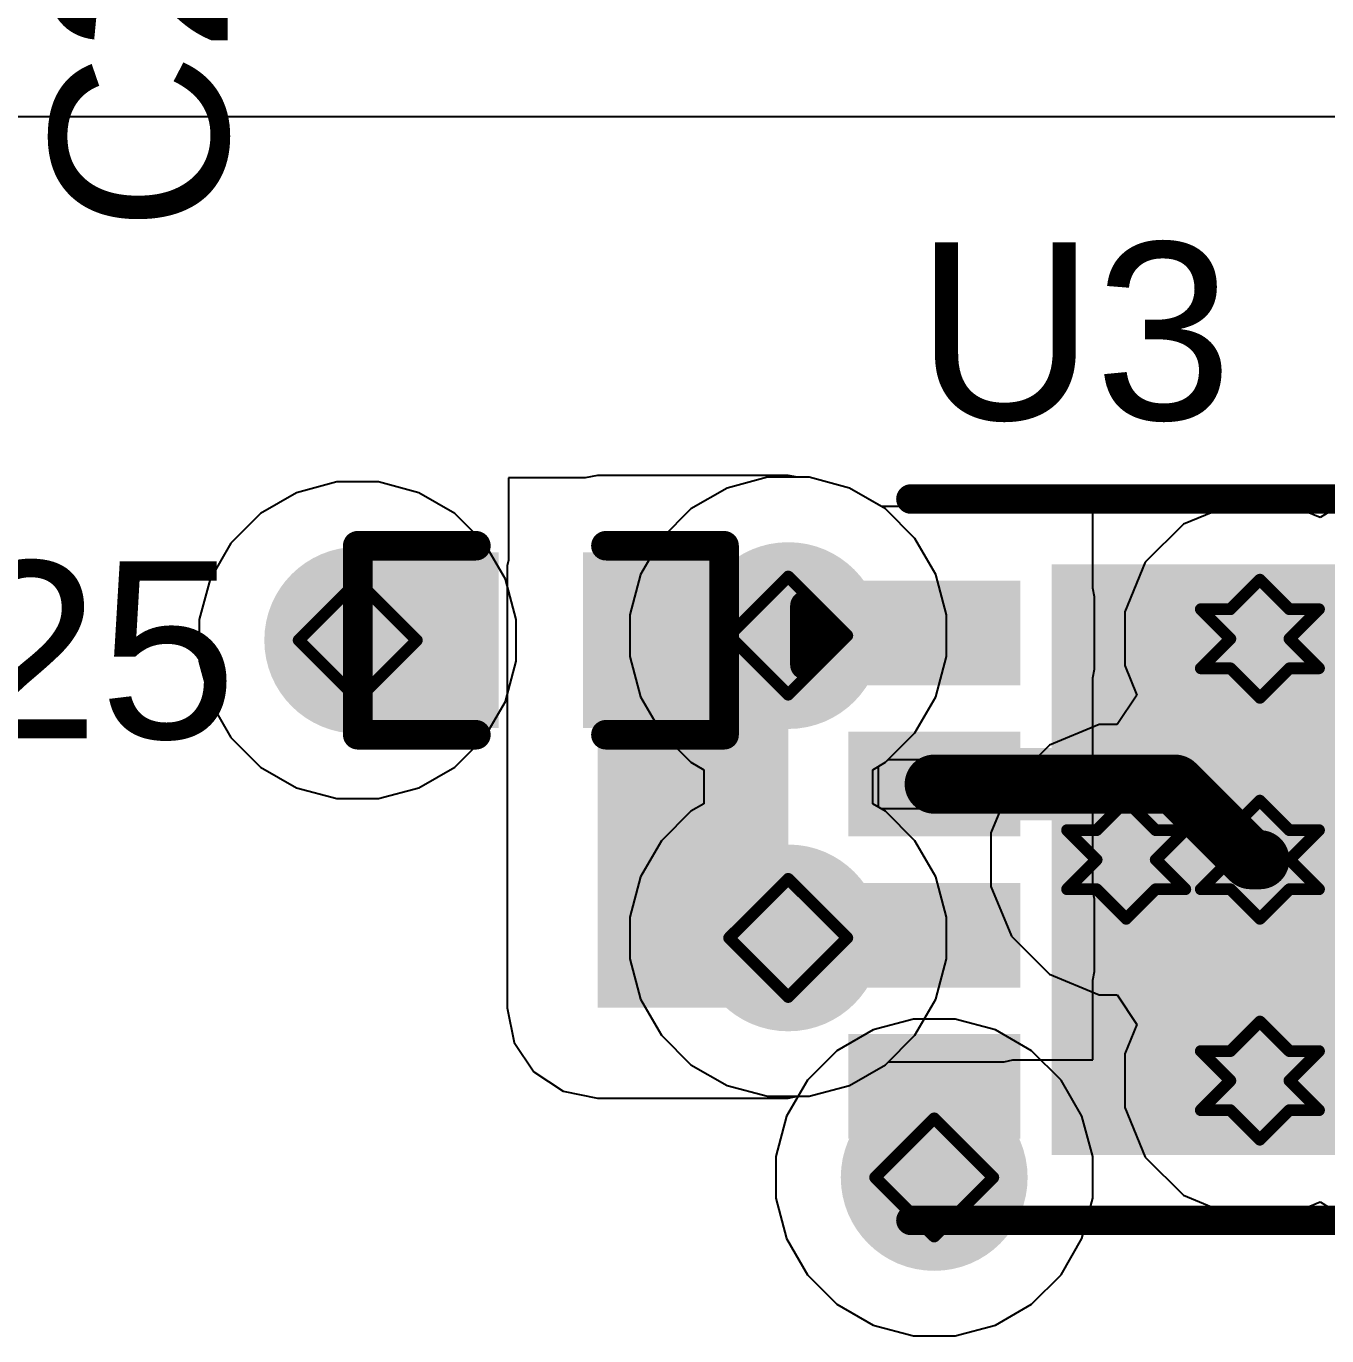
# Model space of a CAD drawing. Header units: inches. Extents: x -17.5 to 14.7, y -6.2 to 5.9.
# Drawn here: x 2.7479 to 2.968, y 3.0183 to 3.24 of the extents above; entities that cross this region are included whole.
import ezdxf

# ---------------------------------------------------------------- set-up
doc = ezdxf.new("R2010")
doc.units = ezdxf.units.IN
doc.header["$MEASUREMENT"] = 0
for name, color, linetype in [('Bottom Layer', 5, 'Continuous'), ('Bottom Solder', 6, 'Continuous'), ('Drill Drawing', 1, 'Continuous'), ('Ground Layer', 76, 'Continuous'), ('Multi-Layer', 9, 'Continuous'), ('Pad Holes', 156, 'Continuous'), ('Power Layer', 16, 'Continuous'), ('Top Layer', 1, 'Continuous'), ('Top Overlay', 2, 'Continuous'), ('Top Paste', 8, 'Continuous'), ('Top Solder', 216, 'Continuous'), ('Via Holes', 16, 'Continuous')]:
    doc.layers.add(name, color=color, linetype=linetype)
doc.styles.add('Arial', font='', dxfattribs={"height": 0.2})
doc.styles.get('Arial').set_extended_font_data('Arial')

# ---------------------------------------------------------------- blocks, each defined once
blk = doc.blocks.new('8_SON__3_3__80')
at = {"layer": 'Bottom Layer'}
h = blk.add_hatch(color=5, dxfattribs=at)
edge = h.paths.add_edge_path()
edge.add_arc((0, 0.0374), 0.00787, 0, 360)
h = blk.add_hatch(color=5, dxfattribs=at)
edge = h.paths.add_edge_path()
edge.add_arc((-0.02264, 0), 0.00787, 0, 360)
h = blk.add_hatch(color=5, dxfattribs=at)
edge = h.paths.add_edge_path()
edge.add_arc((0, 0), 0.00787, 0, 360)
h = blk.add_hatch(color=5, dxfattribs=at)
edge = h.paths.add_edge_path()
edge.add_arc((0.02264, 0), 0.00787, 0, 360)
h = blk.add_hatch(color=5, dxfattribs=at)
edge = h.paths.add_edge_path()
edge.add_arc((0, -0.0374), 0.00787, 0, 360)
at = {"layer": 'Bottom Solder'}
h = blk.add_hatch(color=6, dxfattribs=at)
edge = h.paths.add_edge_path()
edge.add_arc((0, 0.0374), 0.00787, 0, 360)
h = blk.add_hatch(color=6, dxfattribs=at)
edge = h.paths.add_edge_path()
edge.add_arc((-0.02264, 0), 0.00787, 0, 360)
h = blk.add_hatch(color=6, dxfattribs=at)
edge = h.paths.add_edge_path()
edge.add_arc((0, 0), 0.00787, 0, 360)
h = blk.add_hatch(color=6, dxfattribs=at)
edge = h.paths.add_edge_path()
edge.add_arc((0.02264, 0), 0.00787, 0, 360)
h = blk.add_hatch(color=6, dxfattribs=at)
edge = h.paths.add_edge_path()
edge.add_arc((0, -0.0374), 0.00787, 0, 360)
at = {"layer": 'Ground Layer'}
h = blk.add_hatch(color=76, dxfattribs=at)
edge = h.paths.add_edge_path()
edge.add_arc((0, 0.0374), 0.00787, 0, 360)
h = blk.add_hatch(color=76, dxfattribs=at)
edge = h.paths.add_edge_path()
edge.add_arc((-0.02264, 0), 0.00787, 0, 360)
h = blk.add_hatch(color=76, dxfattribs=at)
edge = h.paths.add_edge_path()
edge.add_arc((0, 0), 0.00787, 0, 360)
h = blk.add_hatch(color=76, dxfattribs=at)
edge = h.paths.add_edge_path()
edge.add_arc((0.02264, 0), 0.00787, 0, 360)
h = blk.add_hatch(color=76, dxfattribs=at)
edge = h.paths.add_edge_path()
edge.add_arc((0, -0.0374), 0.00787, 0, 360)
at = {"layer": 'Multi-Layer'}
h = blk.add_hatch(color=9, dxfattribs=at)
edge = h.paths.add_edge_path()
edge.add_arc((0, 0.0374), 0.00787, 0, 360)
h = blk.add_hatch(color=9, dxfattribs=at)
edge = h.paths.add_edge_path()
edge.add_arc((-0.02264, 0), 0.00787, 0, 360)
h = blk.add_hatch(color=9, dxfattribs=at)
edge = h.paths.add_edge_path()
edge.add_arc((0, 0), 0.00787, 0, 360)
h = blk.add_hatch(color=9, dxfattribs=at)
edge = h.paths.add_edge_path()
edge.add_arc((0.02264, 0), 0.00787, 0, 360)
h = blk.add_hatch(color=9, dxfattribs=at)
edge = h.paths.add_edge_path()
edge.add_arc((0, -0.0374), 0.00787, 0, 360)
at = {"layer": 'Pad Holes'}
h = blk.add_hatch(color=7, dxfattribs=at)
edge = h.paths.add_edge_path()
edge.add_arc((0, 0.0374), 0.00394, 0, 360)
h = blk.add_hatch(color=7, dxfattribs=at)
edge = h.paths.add_edge_path()
edge.add_arc((-0.02264, 0), 0.00394, 0, 360)
h = blk.add_hatch(color=7, dxfattribs=at)
edge = h.paths.add_edge_path()
edge.add_arc((0, 0), 0.00394, 0, 360)
h = blk.add_hatch(color=7, dxfattribs=at)
edge = h.paths.add_edge_path()
edge.add_arc((0.02264, 0), 0.00394, 0, 360)
h = blk.add_hatch(color=7, dxfattribs=at)
edge = h.paths.add_edge_path()
edge.add_arc((0, -0.0374), 0.00394, 0, 360)
at = {"layer": 'Power Layer'}
h = blk.add_hatch(color=16, dxfattribs=at)
edge = h.paths.add_edge_path()
edge.add_arc((0, 0.0374), 0.00787, 0, 360)
h = blk.add_hatch(color=16, dxfattribs=at)
edge = h.paths.add_edge_path()
edge.add_arc((-0.02264, 0), 0.00787, 0, 360)
h = blk.add_hatch(color=16, dxfattribs=at)
edge = h.paths.add_edge_path()
edge.add_arc((0, 0), 0.00787, 0, 360)
h = blk.add_hatch(color=16, dxfattribs=at)
edge = h.paths.add_edge_path()
edge.add_arc((0.02264, 0), 0.00787, 0, 360)
h = blk.add_hatch(color=16, dxfattribs=at)
edge = h.paths.add_edge_path()
edge.add_arc((0, -0.0374), 0.00787, 0, 360)
at = {"layer": 'Top Layer'}
for points in [[(-0.03248, 0.04724), (0.03248, 0.04724), (0.03248, -0.04724), (-0.03248, -0.04724)], [(-0.06693, 0.04449), (-0.04331, 0.04449), (-0.04331, 0.03228), (-0.06693, 0.03228)], [(0.04331, 0.04449), (0.06693, 0.04449), (0.06693, 0.03228), (0.04331, 0.03228)], [(-0.06693, 0.0189), (-0.04331, 0.0189), (-0.04331, 0.00669), (-0.06693, 0.00669)], [(0.04331, 0.0189), (0.06693, 0.0189), (0.06693, 0.00669), (0.04331, 0.00669)], [(-0.06693, -0.00669), (-0.04331, -0.00669), (-0.04331, -0.0189), (-0.06693, -0.0189)], [(0.04331, -0.00669), (0.06693, -0.00669), (0.06693, -0.0189), (0.04331, -0.0189)], [(-0.06693, -0.03228), (-0.04331, -0.03228), (-0.04331, -0.04449), (-0.06693, -0.04449)], [(0.04331, -0.03228), (0.06693, -0.03228), (0.06693, -0.04449), (0.04331, -0.04449)]]:
    blk.add_hatch(color=1, dxfattribs=at).paths.add_polyline_path(points)
h = blk.add_hatch(color=1, dxfattribs=at)
edge = h.paths.add_edge_path()
edge.add_arc((0, 0.0374), 0.00787, 0, 360)
h = blk.add_hatch(color=1, dxfattribs=at)
edge = h.paths.add_edge_path()
edge.add_arc((-0.02264, 0), 0.00787, 0, 360)
h = blk.add_hatch(color=1, dxfattribs=at)
edge = h.paths.add_edge_path()
edge.add_arc((0, 0), 0.00787, 0, 360)
h = blk.add_hatch(color=1, dxfattribs=at)
edge = h.paths.add_edge_path()
edge.add_arc((0.02264, 0), 0.00787, 0, 360)
h = blk.add_hatch(color=1, dxfattribs=at)
edge = h.paths.add_edge_path()
edge.add_arc((0, -0.0374), 0.00787, 0, 360)
at = {"layer": 'Top Paste'}
for points in [[(-0.03248, 0.04724), (0.03248, 0.04724), (0.03248, -0.04724), (-0.03248, -0.04724)], [(-0.06693, 0.04449), (-0.04331, 0.04449), (-0.04331, 0.03228), (-0.06693, 0.03228)], [(0.04331, 0.04449), (0.06693, 0.04449), (0.06693, 0.03228), (0.04331, 0.03228)], [(-0.06693, 0.0189), (-0.04331, 0.0189), (-0.04331, 0.00669), (-0.06693, 0.00669)], [(0.04331, 0.0189), (0.06693, 0.0189), (0.06693, 0.00669), (0.04331, 0.00669)], [(-0.06693, -0.00669), (-0.04331, -0.00669), (-0.04331, -0.0189), (-0.06693, -0.0189)], [(0.04331, -0.00669), (0.06693, -0.00669), (0.06693, -0.0189), (0.04331, -0.0189)], [(-0.06693, -0.03228), (-0.04331, -0.03228), (-0.04331, -0.04449), (-0.06693, -0.04449)], [(0.04331, -0.03228), (0.06693, -0.03228), (0.06693, -0.04449), (0.04331, -0.04449)]]:
    blk.add_hatch(color=8, dxfattribs=at).paths.add_polyline_path(points)
at = {"layer": 'Top Solder'}
for points in [[(-0.03524, 0.05), (0.03524, 0.05), (0.03524, -0.05), (-0.03524, -0.05)], [(-0.06968, 0.04724), (-0.04055, 0.04724), (-0.04055, 0.02953), (-0.06968, 0.02953)], [(0.04055, 0.04724), (0.06968, 0.04724), (0.06968, 0.02953), (0.04055, 0.02953)], [(-0.06968, 0.02165), (-0.04055, 0.02165), (-0.04055, 0.00394), (-0.06968, 0.00394)], [(0.04055, 0.02165), (0.06968, 0.02165), (0.06968, 0.00394), (0.04055, 0.00394)], [(-0.06968, -0.00394), (-0.04055, -0.00394), (-0.04055, -0.02165), (-0.06968, -0.02165)], [(0.04055, -0.00394), (0.06968, -0.00394), (0.06968, -0.02165), (0.04055, -0.02165)], [(-0.06968, -0.02953), (-0.04055, -0.02953), (-0.04055, -0.04724), (-0.06968, -0.04724)], [(0.04055, -0.02953), (0.06968, -0.02953), (0.06968, -0.04724), (0.04055, -0.04724)]]:
    blk.add_hatch(color=216, dxfattribs=at).paths.add_polyline_path(points)
h = blk.add_hatch(color=216, dxfattribs=at)
edge = h.paths.add_edge_path()
edge.add_arc((0, 0.0374), 0.00787, 0, 360)
h = blk.add_hatch(color=216, dxfattribs=at)
edge = h.paths.add_edge_path()
edge.add_arc((-0.02264, 0), 0.00787, 0, 360)
h = blk.add_hatch(color=216, dxfattribs=at)
edge = h.paths.add_edge_path()
edge.add_arc((0, 0), 0.00787, 0, 360)
h = blk.add_hatch(color=216, dxfattribs=at)
edge = h.paths.add_edge_path()
edge.add_arc((0.02264, 0), 0.00787, 0, 360)
h = blk.add_hatch(color=216, dxfattribs=at)
edge = h.paths.add_edge_path()
edge.add_arc((0, -0.0374), 0.00787, 0, 360)
at = {"layer": 'Top Overlay'}
for points in [[(-0.05906, 0.06106, 0.005, 0.005, 0), (0.05906, 0.06106, 0.005, 0.005, 0)], [(-0.077, 0.033, 0.005, 0.005, 0), (-0.077, 0.043, 0.005, 0.005, 0)], [(-0.077, 0.043, 0.005, 0.005, 0), (-0.072, 0.038, 0.005, 0.005, 0)], [(-0.077, 0.033, 0.005, 0.005, 0), (-0.072, 0.038, 0.005, 0.005, 0)], [(-0.05906, -0.06105, 0.005, 0.005, 0), (0.05906, -0.06105, 0.005, 0.005, 0)]]:
    blk.add_lwpolyline(points, format="xyseb", dxfattribs=at)
for points in [[(-0.06031, 0.06106, 0.0025, 0.0025, 1), (-0.05781, 0.06106, 0.0025, 0.0025, 1)], [(0.05781, 0.06106, 0.0025, 0.0025, 1), (0.06031, 0.06106, 0.0025, 0.0025, 1)], [(-0.07825, 0.043, 0.0025, 0.0025, 1), (-0.07575, 0.043, 0.0025, 0.0025, 1)], [(-0.07825, 0.043, 0.0025, 0.0025, 1), (-0.07575, 0.043, 0.0025, 0.0025, 1)], [(-0.07325, 0.038, 0.0025, 0.0025, 1), (-0.07075, 0.038, 0.0025, 0.0025, 1)], [(-0.07325, 0.038, 0.0025, 0.0025, 1), (-0.07075, 0.038, 0.0025, 0.0025, 1)], [(-0.07825, 0.033, 0.0025, 0.0025, 1), (-0.07575, 0.033, 0.0025, 0.0025, 1)], [(-0.07825, 0.033, 0.0025, 0.0025, 1), (-0.07575, 0.033, 0.0025, 0.0025, 1)], [(-0.06031, -0.06105, 0.0025, 0.0025, 1), (-0.05781, -0.06105, 0.0025, 0.0025, 1)], [(0.05781, -0.06105, 0.0025, 0.0025, 1), (0.06031, -0.06105, 0.0025, 0.0025, 1)]]:
    blk.add_lwpolyline(points, format="xyseb", close=True, dxfattribs=at)
blk = doc.blocks.new('C___0402_194')
at = {"layer": 'Top Layer'}
for points in [[(-0.0275, -0.0125), (-0.0275, 0.0125), (-0.0095, 0.0125), (-0.0095, -0.0125)], [(0.0095, -0.0125), (0.0095, 0.0125), (0.0275, 0.0125), (0.0275, -0.0125)]]:
    blk.add_hatch(color=1, dxfattribs=at).paths.add_polyline_path(points)
at = {"layer": 'Top Paste'}
for points in [[(-0.0275, -0.0125), (-0.0275, 0.0125), (-0.0095, 0.0125), (-0.0095, -0.0125)], [(0.0095, -0.0125), (0.0095, 0.0125), (0.0275, 0.0125), (0.0275, -0.0125)]]:
    blk.add_hatch(color=8, dxfattribs=at).paths.add_polyline_path(points)
at = {"layer": 'Top Solder'}
for points in [[(-0.02986, -0.01486), (-0.02986, 0.01486), (-0.00714, 0.01486), (-0.00714, -0.01486)], [(0.00714, -0.01486), (0.00714, 0.01486), (0.02986, 0.01486), (0.02986, -0.01486)]]:
    blk.add_hatch(color=216, dxfattribs=at).paths.add_polyline_path(points)
at = {"layer": 'Top Overlay'}
for points in [[(-0.031, 0.016, 0.005, 0.005, 0), (-0.011, 0.016, 0.005, 0.005, 0)], [(-0.031, -0.016, 0.005, 0.005, 0), (-0.031, 0.016, 0.005, 0.005, 0)], [(0.011, 0.016, 0.005, 0.005, 0), (0.031, 0.016, 0.005, 0.005, 0)], [(0.031, -0.016, 0.005, 0.005, 0), (0.031, 0.016, 0.005, 0.005, 0)], [(-0.031, -0.016, 0.005, 0.005, 0), (-0.011, -0.016, 0.005, 0.005, 0)], [(0.011, -0.016, 0.005, 0.005, 0), (0.031, -0.016, 0.005, 0.005, 0)]]:
    blk.add_lwpolyline(points, format="xyseb", dxfattribs=at)
for points in [[(-0.03225, 0.016, 0.0025, 0.0025, 1), (-0.02975, 0.016, 0.0025, 0.0025, 1)], [(-0.03225, 0.016, 0.0025, 0.0025, 1), (-0.02975, 0.016, 0.0025, 0.0025, 1)], [(-0.01225, 0.016, 0.0025, 0.0025, 1), (-0.00975, 0.016, 0.0025, 0.0025, 1)], [(0.00975, 0.016, 0.0025, 0.0025, 1), (0.01225, 0.016, 0.0025, 0.0025, 1)], [(0.02975, 0.016, 0.0025, 0.0025, 1), (0.03225, 0.016, 0.0025, 0.0025, 1)], [(0.02975, 0.016, 0.0025, 0.0025, 1), (0.03225, 0.016, 0.0025, 0.0025, 1)], [(-0.03225, -0.016, 0.0025, 0.0025, 1), (-0.02975, -0.016, 0.0025, 0.0025, 1)], [(-0.03225, -0.016, 0.0025, 0.0025, 1), (-0.02975, -0.016, 0.0025, 0.0025, 1)], [(-0.01225, -0.016, 0.0025, 0.0025, 1), (-0.00975, -0.016, 0.0025, 0.0025, 1)], [(0.00975, -0.016, 0.0025, 0.0025, 1), (0.01225, -0.016, 0.0025, 0.0025, 1)], [(0.02975, -0.016, 0.0025, 0.0025, 1), (0.03225, -0.016, 0.0025, 0.0025, 1)], [(0.02975, -0.016, 0.0025, 0.0025, 1), (0.03225, -0.016, 0.0025, 0.0025, 1)]]:
    blk.add_lwpolyline(points, format="xyseb", close=True, dxfattribs=at)

msp = doc.modelspace()

# ---------------------------------------------------------------- hatches: boundary and pattern name
at = {"layer": 'Bottom Layer'}
h = msp.add_hatch(color=5, dxfattribs=at)
edge = h.paths.add_edge_path()
edge.add_arc((2.87686, 3.13684), 0.01181, 0, 360)
h = msp.add_hatch(color=5, dxfattribs=at)
edge = h.paths.add_edge_path()
edge.add_arc((2.80401, 3.13605), 0.01181, 0, 360)
h = msp.add_hatch(color=5, dxfattribs=at)
edge = h.paths.add_edge_path()
edge.add_arc((2.87686, 3.08566), 0.01181, 0, 360)
h = msp.add_hatch(color=5, dxfattribs=at)
edge = h.paths.add_edge_path()
edge.add_arc((2.90157, 3.04511), 0.01181, 0, 360)
at = {"layer": 'Bottom Solder'}
h = msp.add_hatch(color=6, dxfattribs=at)
edge = h.paths.add_edge_path()
edge.add_arc((2.87686, 3.13684), 0.01581, 0, 360)
h = msp.add_hatch(color=6, dxfattribs=at)
edge = h.paths.add_edge_path()
edge.add_arc((2.80401, 3.13605), 0.01581, 0, 360)
h = msp.add_hatch(color=6, dxfattribs=at)
edge = h.paths.add_edge_path()
edge.add_arc((2.87686, 3.08566), 0.01581, 0, 360)
h = msp.add_hatch(color=6, dxfattribs=at)
edge = h.paths.add_edge_path()
edge.add_arc((2.90157, 3.04511), 0.01581, 0, 360)
at = {"layer": 'Ground Layer'}
h = msp.add_hatch(color=76, dxfattribs=at)
edge = h.paths.add_edge_path()
edge.add_arc((2.87686, 3.13684), 0.01181, 0, 360)
h = msp.add_hatch(color=76, dxfattribs=at)
edge = h.paths.add_edge_path()
edge.add_arc((2.80401, 3.13605), 0.01181, 0, 360)
h = msp.add_hatch(color=76, dxfattribs=at)
edge = h.paths.add_edge_path()
edge.add_arc((2.87686, 3.08566), 0.01181, 0, 360)
h = msp.add_hatch(color=76, dxfattribs=at)
edge = h.paths.add_edge_path()
edge.add_arc((2.90157, 3.04511), 0.01181, 0, 360)
at = {"layer": 'Power Layer'}
h = msp.add_hatch(color=16, dxfattribs=at)
edge = h.paths.add_edge_path()
edge.add_arc((2.87686, 3.13684), 0.01181, 0, 360)
h = msp.add_hatch(color=16, dxfattribs=at)
edge = h.paths.add_edge_path()
edge.add_arc((2.80401, 3.13605), 0.01181, 0, 360)
h = msp.add_hatch(color=16, dxfattribs=at)
edge = h.paths.add_edge_path()
edge.add_arc((2.87686, 3.08566), 0.01181, 0, 360)
h = msp.add_hatch(color=16, dxfattribs=at)
edge = h.paths.add_edge_path()
edge.add_arc((2.90157, 3.04511), 0.01181, 0, 360)
at = {"layer": 'Top Layer'}
for points in [[(2.84461, 3.12508), (2.87686, 3.12508), (2.87686, 3.14867), (2.84461, 3.14867)], [(2.81651, 3.12425), (2.81651, 3.14785), (2.80401, 3.14785), (2.80401, 3.12425)], [(2.87686, 3.13118), (2.91339, 3.13118), (2.91339, 3.14339), (2.87686, 3.14339)], [(2.84461, 3.07383), (2.87686, 3.07383), (2.87686, 3.13684), (2.84461, 3.13684)], [(2.88976, 3.10559), (2.93405, 3.10559), (2.93405, 3.1178), (2.88976, 3.1178)], [(2.87686, 3.08), (2.91339, 3.08), (2.91339, 3.0922), (2.87686, 3.0922)], [(2.91337, 3.06661), (2.88977, 3.06661), (2.88977, 3.04511), (2.91337, 3.04511)]]:
    msp.add_hatch(color=1, dxfattribs=at).paths.add_polyline_path(points)
h = msp.add_hatch(color=1, dxfattribs=at)
edge = h.paths.add_edge_path()
edge.add_arc((2.87686, 3.13684), 0.01181, 0, 360)
h = msp.add_hatch(color=1, dxfattribs=at)
edge = h.paths.add_edge_path()
edge.add_arc((2.80401, 3.13605), 0.01181, 0, 360)
h = msp.add_hatch(color=1, dxfattribs=at)
edge = h.paths.add_edge_path()
edge.add_arc((2.87686, 3.08566), 0.01181, 0, 360)
h = msp.add_hatch(color=1, dxfattribs=at)
edge = h.paths.add_edge_path()
edge.add_arc((2.90157, 3.04511), 0.01181, 0, 360)
at = {"layer": 'Top Solder'}
h = msp.add_hatch(color=216, dxfattribs=at)
edge = h.paths.add_edge_path()
edge.add_arc((2.87686, 3.13684), 0.01581, 0, 360)
h = msp.add_hatch(color=216, dxfattribs=at)
edge = h.paths.add_edge_path()
edge.add_arc((2.80401, 3.13605), 0.01581, 0, 360)
h = msp.add_hatch(color=216, dxfattribs=at)
edge = h.paths.add_edge_path()
edge.add_arc((2.87686, 3.08566), 0.01581, 0, 360)
h = msp.add_hatch(color=216, dxfattribs=at)
edge = h.paths.add_edge_path()
edge.add_arc((2.90157, 3.04511), 0.01581, 0, 360)
at = {"layer": 'Via Holes'}
h = msp.add_hatch(color=7, dxfattribs=at)
edge = h.paths.add_edge_path()
edge.add_arc((2.80401, 3.13605), 0.00591, 0, 360)
h = msp.add_hatch(color=7, dxfattribs=at)
edge = h.paths.add_edge_path()
edge.add_arc((2.87686, 3.13684), 0.00591, 0, 360)
h = msp.add_hatch(color=7, dxfattribs=at)
edge = h.paths.add_edge_path()
edge.add_arc((2.87686, 3.08566), 0.00591, 0, 360)
h = msp.add_hatch(color=7, dxfattribs=at)
edge = h.paths.add_edge_path()
edge.add_arc((2.90157, 3.04511), 0.00591, 0, 360)

# ---------------------------------------------------------------- linework, layer by layer
at = {"layer": 'Bottom Layer'}
for p, q in [((2.87333, 3.16365), (2.86651, 3.16182)), ((2.88039, 3.16365), (2.87333, 3.16365)), ((2.88721, 3.16182), (2.88039, 3.16365)), ((2.86651, 3.16182), (2.8604, 3.15829)), ((2.89332, 3.15829), (2.88721, 3.16182)), ((2.8604, 3.15829), (2.85541, 3.1533)), ((2.89831, 3.1533), (2.89332, 3.15829)), ((2.85541, 3.1533), (2.85188, 3.14719)), ((2.90184, 3.14719), (2.89831, 3.1533)), ((2.85188, 3.14719), (2.85005, 3.14037)), ((2.90367, 3.14037), (2.90184, 3.14719)), ((2.85005, 3.14037), (2.85005, 3.13331)), ((2.90367, 3.13331), (2.90367, 3.14037)), ((2.85005, 3.13331), (2.85188, 3.12649)), ((2.90184, 3.12649), (2.90367, 3.13331)), ((2.85188, 3.12649), (2.85541, 3.12038)), ((2.89831, 3.12038), (2.90184, 3.12649)), ((2.85541, 3.12038), (2.8604, 3.11539)), ((2.89332, 3.11539), (2.89831, 3.12038)), ((2.8604, 3.11539), (2.86256, 3.11414)), ((2.89116, 3.11414), (2.89332, 3.11539)), ((2.86256, 3.11414), (2.86256, 3.10836)), ((2.89116, 3.10836), (2.89116, 3.11414)), ((2.86256, 3.10836), (2.8604, 3.10711)), ((2.89332, 3.10711), (2.89116, 3.10836)), ((2.8604, 3.10711), (2.85541, 3.10212)), ((2.89831, 3.10212), (2.89332, 3.10711)), ((2.85541, 3.10212), (2.85188, 3.09601)), ((2.90184, 3.09601), (2.89831, 3.10212)), ((2.85188, 3.09601), (2.85005, 3.08919)), ((2.90367, 3.08919), (2.90184, 3.09601)), ((2.85005, 3.08919), (2.85005, 3.08213)), ((2.90367, 3.08213), (2.90367, 3.08919)), ((2.85005, 3.08213), (2.85188, 3.07531)), ((2.90184, 3.07531), (2.90367, 3.08213)), ((2.85188, 3.07531), (2.85541, 3.0692)), ((2.89831, 3.0692), (2.90184, 3.07531)), ((2.85541, 3.0692), (2.8604, 3.0642)), ((2.89332, 3.0642), (2.89831, 3.0692)), ((2.8604, 3.0642), (2.86651, 3.06067)), ((2.88721, 3.06067), (2.89332, 3.0642)), ((2.86651, 3.06067), (2.87333, 3.05885)), ((2.88039, 3.05885), (2.88721, 3.06067)), ((2.87333, 3.05885), (2.88039, 3.05885))]:
    msp.add_line(p, q, dxfattribs=at)
at = {"layer": 'Drill Drawing'}
for points in [[(2.79401, 3.13605, 0.002, 0.002, 0), (2.80401, 3.14605, 0.002, 0.002, 0)], [(2.80401, 3.14605, 0.002, 0.002, 0), (2.81401, 3.13605, 0.002, 0.002, 0)], [(2.86686, 3.13684, 0.002, 0.002, 0), (2.87686, 3.14684, 0.002, 0.002, 0)], [(2.87686, 3.14684, 0.002, 0.002, 0), (2.88686, 3.13684, 0.002, 0.002, 0)], [(2.95169, 3.1413, 0.002, 0.002, 0), (2.95669, 3.1463, 0.002, 0.002, 0)], [(2.95669, 3.1463, 0.002, 0.002, 0), (2.96169, 3.1413, 0.002, 0.002, 0)], [(2.94669, 3.1413, 0.002, 0.002, 0), (2.95169, 3.1363, 0.002, 0.002, 0)], [(2.94669, 3.1413, 0.002, 0.002, 0), (2.95169, 3.1413, 0.002, 0.002, 0)], [(2.96169, 3.1413, 0.002, 0.002, 0), (2.96669, 3.1413, 0.002, 0.002, 0)], [(2.96169, 3.1363, 0.002, 0.002, 0), (2.96669, 3.1413, 0.002, 0.002, 0)], [(2.79401, 3.13605, 0.002, 0.002, 0), (2.80401, 3.12605, 0.002, 0.002, 0)], [(2.80401, 3.12605, 0.002, 0.002, 0), (2.81401, 3.13605, 0.002, 0.002, 0)], [(2.86686, 3.13684, 0.002, 0.002, 0), (2.87686, 3.12684, 0.002, 0.002, 0)], [(2.87686, 3.12684, 0.002, 0.002, 0), (2.88686, 3.13684, 0.002, 0.002, 0)], [(2.94669, 3.1313, 0.002, 0.002, 0), (2.95169, 3.1363, 0.002, 0.002, 0)], [(2.96169, 3.1363, 0.002, 0.002, 0), (2.96669, 3.1313, 0.002, 0.002, 0)], [(2.94669, 3.1313, 0.002, 0.002, 0), (2.95169, 3.1313, 0.002, 0.002, 0)], [(2.95169, 3.1313, 0.002, 0.002, 0), (2.95669, 3.1263, 0.002, 0.002, 0)], [(2.95669, 3.1263, 0.002, 0.002, 0), (2.96169, 3.1313, 0.002, 0.002, 0)], [(2.96169, 3.1313, 0.002, 0.002, 0), (2.96669, 3.1313, 0.002, 0.002, 0)], [(2.92906, 3.1039, 0.002, 0.002, 0), (2.93406, 3.1089, 0.002, 0.002, 0)], [(2.93406, 3.1089, 0.002, 0.002, 0), (2.93906, 3.1039, 0.002, 0.002, 0)], [(2.95169, 3.1039, 0.002, 0.002, 0), (2.95669, 3.1089, 0.002, 0.002, 0)], [(2.95669, 3.1089, 0.002, 0.002, 0), (2.96169, 3.1039, 0.002, 0.002, 0)], [(2.92406, 3.1039, 0.002, 0.002, 0), (2.92906, 3.0989, 0.002, 0.002, 0)], [(2.92406, 3.1039, 0.002, 0.002, 0), (2.92906, 3.1039, 0.002, 0.002, 0)], [(2.93906, 3.1039, 0.002, 0.002, 0), (2.94406, 3.1039, 0.002, 0.002, 0)], [(2.93906, 3.0989, 0.002, 0.002, 0), (2.94406, 3.1039, 0.002, 0.002, 0)], [(2.94669, 3.1039, 0.002, 0.002, 0), (2.95169, 3.0989, 0.002, 0.002, 0)], [(2.94669, 3.1039, 0.002, 0.002, 0), (2.95169, 3.1039, 0.002, 0.002, 0)], [(2.96169, 3.1039, 0.002, 0.002, 0), (2.96669, 3.1039, 0.002, 0.002, 0)], [(2.96169, 3.0989, 0.002, 0.002, 0), (2.96669, 3.1039, 0.002, 0.002, 0)], [(2.92406, 3.0939, 0.002, 0.002, 0), (2.92906, 3.0989, 0.002, 0.002, 0)], [(2.93906, 3.0989, 0.002, 0.002, 0), (2.94406, 3.0939, 0.002, 0.002, 0)], [(2.94669, 3.0939, 0.002, 0.002, 0), (2.95169, 3.0989, 0.002, 0.002, 0)], [(2.96169, 3.0989, 0.002, 0.002, 0), (2.96669, 3.0939, 0.002, 0.002, 0)], [(2.86686, 3.08566, 0.002, 0.002, 0), (2.87686, 3.09566, 0.002, 0.002, 0)], [(2.87686, 3.09566, 0.002, 0.002, 0), (2.88686, 3.08566, 0.002, 0.002, 0)], [(2.92406, 3.0939, 0.002, 0.002, 0), (2.92906, 3.0939, 0.002, 0.002, 0)], [(2.92906, 3.0939, 0.002, 0.002, 0), (2.93406, 3.0889, 0.002, 0.002, 0)], [(2.93406, 3.0889, 0.002, 0.002, 0), (2.93906, 3.0939, 0.002, 0.002, 0)], [(2.93906, 3.0939, 0.002, 0.002, 0), (2.94406, 3.0939, 0.002, 0.002, 0)], [(2.94669, 3.0939, 0.002, 0.002, 0), (2.95169, 3.0939, 0.002, 0.002, 0)], [(2.95169, 3.0939, 0.002, 0.002, 0), (2.95669, 3.0889, 0.002, 0.002, 0)], [(2.95669, 3.0889, 0.002, 0.002, 0), (2.96169, 3.0939, 0.002, 0.002, 0)], [(2.96169, 3.0939, 0.002, 0.002, 0), (2.96669, 3.0939, 0.002, 0.002, 0)], [(2.86686, 3.08566, 0.002, 0.002, 0), (2.87686, 3.07566, 0.002, 0.002, 0)], [(2.87686, 3.07566, 0.002, 0.002, 0), (2.88686, 3.08566, 0.002, 0.002, 0)], [(2.95169, 3.0665, 0.002, 0.002, 0), (2.95669, 3.0715, 0.002, 0.002, 0)], [(2.95669, 3.0715, 0.002, 0.002, 0), (2.96169, 3.0665, 0.002, 0.002, 0)], [(2.94669, 3.0665, 0.002, 0.002, 0), (2.95169, 3.0615, 0.002, 0.002, 0)], [(2.94669, 3.0665, 0.002, 0.002, 0), (2.95169, 3.0665, 0.002, 0.002, 0)], [(2.96169, 3.0665, 0.002, 0.002, 0), (2.96669, 3.0665, 0.002, 0.002, 0)], [(2.96169, 3.0615, 0.002, 0.002, 0), (2.96669, 3.0665, 0.002, 0.002, 0)], [(2.94669, 3.0565, 0.002, 0.002, 0), (2.95169, 3.0615, 0.002, 0.002, 0)], [(2.96169, 3.0615, 0.002, 0.002, 0), (2.96669, 3.0565, 0.002, 0.002, 0)], [(2.94669, 3.0565, 0.002, 0.002, 0), (2.95169, 3.0565, 0.002, 0.002, 0)], [(2.95169, 3.0565, 0.002, 0.002, 0), (2.95669, 3.0515, 0.002, 0.002, 0)], [(2.95669, 3.0515, 0.002, 0.002, 0), (2.96169, 3.0565, 0.002, 0.002, 0)], [(2.96169, 3.0565, 0.002, 0.002, 0), (2.96669, 3.0565, 0.002, 0.002, 0)], [(2.89157, 3.04511, 0.002, 0.002, 0), (2.90157, 3.05511, 0.002, 0.002, 0)], [(2.90157, 3.05511, 0.002, 0.002, 0), (2.91157, 3.04511, 0.002, 0.002, 0)], [(2.89157, 3.04511, 0.002, 0.002, 0), (2.90157, 3.03511, 0.002, 0.002, 0)], [(2.90157, 3.03511, 0.002, 0.002, 0), (2.91157, 3.04511, 0.002, 0.002, 0)]]:
    msp.add_lwpolyline(points, format="xyseb", dxfattribs=at)
for points in [[(2.80351, 3.14605, 0.001, 0.001, 1), (2.80451, 3.14605, 0.001, 0.001, 1)], [(2.80351, 3.14605, 0.001, 0.001, 1), (2.80451, 3.14605, 0.001, 0.001, 1)], [(2.87636, 3.14684, 0.001, 0.001, 1), (2.87736, 3.14684, 0.001, 0.001, 1)], [(2.87636, 3.14684, 0.001, 0.001, 1), (2.87736, 3.14684, 0.001, 0.001, 1)], [(2.95619, 3.1463, 0.001, 0.001, 1), (2.95719, 3.1463, 0.001, 0.001, 1)], [(2.95619, 3.1463, 0.001, 0.001, 1), (2.95719, 3.1463, 0.001, 0.001, 1)], [(2.94619, 3.1413, 0.001, 0.001, 1), (2.94719, 3.1413, 0.001, 0.001, 1)], [(2.94619, 3.1413, 0.001, 0.001, 1), (2.94719, 3.1413, 0.001, 0.001, 1)], [(2.95119, 3.1413, 0.001, 0.001, 1), (2.95219, 3.1413, 0.001, 0.001, 1)], [(2.95119, 3.1413, 0.001, 0.001, 1), (2.95219, 3.1413, 0.001, 0.001, 1)], [(2.96119, 3.1413, 0.001, 0.001, 1), (2.96219, 3.1413, 0.001, 0.001, 1)], [(2.96119, 3.1413, 0.001, 0.001, 1), (2.96219, 3.1413, 0.001, 0.001, 1)], [(2.96619, 3.1413, 0.001, 0.001, 1), (2.96719, 3.1413, 0.001, 0.001, 1)], [(2.96619, 3.1413, 0.001, 0.001, 1), (2.96719, 3.1413, 0.001, 0.001, 1)], [(2.79351, 3.13605, 0.001, 0.001, 1), (2.79451, 3.13605, 0.001, 0.001, 1)], [(2.79351, 3.13605, 0.001, 0.001, 1), (2.79451, 3.13605, 0.001, 0.001, 1)], [(2.81351, 3.13605, 0.001, 0.001, 1), (2.81451, 3.13605, 0.001, 0.001, 1)], [(2.81351, 3.13605, 0.001, 0.001, 1), (2.81451, 3.13605, 0.001, 0.001, 1)], [(2.86636, 3.13684, 0.001, 0.001, 1), (2.86736, 3.13684, 0.001, 0.001, 1)], [(2.86636, 3.13684, 0.001, 0.001, 1), (2.86736, 3.13684, 0.001, 0.001, 1)], [(2.88636, 3.13684, 0.001, 0.001, 1), (2.88736, 3.13684, 0.001, 0.001, 1)], [(2.88636, 3.13684, 0.001, 0.001, 1), (2.88736, 3.13684, 0.001, 0.001, 1)], [(2.95119, 3.1363, 0.001, 0.001, 1), (2.95219, 3.1363, 0.001, 0.001, 1)], [(2.95119, 3.1363, 0.001, 0.001, 1), (2.95219, 3.1363, 0.001, 0.001, 1)], [(2.96119, 3.1363, 0.001, 0.001, 1), (2.96219, 3.1363, 0.001, 0.001, 1)], [(2.96119, 3.1363, 0.001, 0.001, 1), (2.96219, 3.1363, 0.001, 0.001, 1)], [(2.94619, 3.1313, 0.001, 0.001, 1), (2.94719, 3.1313, 0.001, 0.001, 1)], [(2.94619, 3.1313, 0.001, 0.001, 1), (2.94719, 3.1313, 0.001, 0.001, 1)], [(2.95119, 3.1313, 0.001, 0.001, 1), (2.95219, 3.1313, 0.001, 0.001, 1)], [(2.95119, 3.1313, 0.001, 0.001, 1), (2.95219, 3.1313, 0.001, 0.001, 1)], [(2.96119, 3.1313, 0.001, 0.001, 1), (2.96219, 3.1313, 0.001, 0.001, 1)], [(2.96119, 3.1313, 0.001, 0.001, 1), (2.96219, 3.1313, 0.001, 0.001, 1)], [(2.96619, 3.1313, 0.001, 0.001, 1), (2.96719, 3.1313, 0.001, 0.001, 1)], [(2.96619, 3.1313, 0.001, 0.001, 1), (2.96719, 3.1313, 0.001, 0.001, 1)], [(2.80351, 3.12605, 0.001, 0.001, 1), (2.80451, 3.12605, 0.001, 0.001, 1)], [(2.80351, 3.12605, 0.001, 0.001, 1), (2.80451, 3.12605, 0.001, 0.001, 1)], [(2.87636, 3.12684, 0.001, 0.001, 1), (2.87736, 3.12684, 0.001, 0.001, 1)], [(2.87636, 3.12684, 0.001, 0.001, 1), (2.87736, 3.12684, 0.001, 0.001, 1)], [(2.95619, 3.1263, 0.001, 0.001, 1), (2.95719, 3.1263, 0.001, 0.001, 1)], [(2.95619, 3.1263, 0.001, 0.001, 1), (2.95719, 3.1263, 0.001, 0.001, 1)], [(2.93356, 3.1089, 0.001, 0.001, 1), (2.93456, 3.1089, 0.001, 0.001, 1)], [(2.93356, 3.1089, 0.001, 0.001, 1), (2.93456, 3.1089, 0.001, 0.001, 1)], [(2.95619, 3.1089, 0.001, 0.001, 1), (2.95719, 3.1089, 0.001, 0.001, 1)], [(2.95619, 3.1089, 0.001, 0.001, 1), (2.95719, 3.1089, 0.001, 0.001, 1)], [(2.92356, 3.1039, 0.001, 0.001, 1), (2.92456, 3.1039, 0.001, 0.001, 1)], [(2.92356, 3.1039, 0.001, 0.001, 1), (2.92456, 3.1039, 0.001, 0.001, 1)], [(2.92856, 3.1039, 0.001, 0.001, 1), (2.92956, 3.1039, 0.001, 0.001, 1)], [(2.92856, 3.1039, 0.001, 0.001, 1), (2.92956, 3.1039, 0.001, 0.001, 1)], [(2.93856, 3.1039, 0.001, 0.001, 1), (2.93956, 3.1039, 0.001, 0.001, 1)], [(2.93856, 3.1039, 0.001, 0.001, 1), (2.93956, 3.1039, 0.001, 0.001, 1)], [(2.94356, 3.1039, 0.001, 0.001, 1), (2.94456, 3.1039, 0.001, 0.001, 1)], [(2.94356, 3.1039, 0.001, 0.001, 1), (2.94456, 3.1039, 0.001, 0.001, 1)], [(2.94619, 3.1039, 0.001, 0.001, 1), (2.94719, 3.1039, 0.001, 0.001, 1)], [(2.94619, 3.1039, 0.001, 0.001, 1), (2.94719, 3.1039, 0.001, 0.001, 1)], [(2.95119, 3.1039, 0.001, 0.001, 1), (2.95219, 3.1039, 0.001, 0.001, 1)], [(2.95119, 3.1039, 0.001, 0.001, 1), (2.95219, 3.1039, 0.001, 0.001, 1)], [(2.96119, 3.1039, 0.001, 0.001, 1), (2.96219, 3.1039, 0.001, 0.001, 1)], [(2.96119, 3.1039, 0.001, 0.001, 1), (2.96219, 3.1039, 0.001, 0.001, 1)], [(2.96619, 3.1039, 0.001, 0.001, 1), (2.96719, 3.1039, 0.001, 0.001, 1)], [(2.96619, 3.1039, 0.001, 0.001, 1), (2.96719, 3.1039, 0.001, 0.001, 1)], [(2.92856, 3.0989, 0.001, 0.001, 1), (2.92956, 3.0989, 0.001, 0.001, 1)], [(2.92856, 3.0989, 0.001, 0.001, 1), (2.92956, 3.0989, 0.001, 0.001, 1)], [(2.93856, 3.0989, 0.001, 0.001, 1), (2.93956, 3.0989, 0.001, 0.001, 1)], [(2.93856, 3.0989, 0.001, 0.001, 1), (2.93956, 3.0989, 0.001, 0.001, 1)], [(2.95119, 3.0989, 0.001, 0.001, 1), (2.95219, 3.0989, 0.001, 0.001, 1)], [(2.95119, 3.0989, 0.001, 0.001, 1), (2.95219, 3.0989, 0.001, 0.001, 1)], [(2.96119, 3.0989, 0.001, 0.001, 1), (2.96219, 3.0989, 0.001, 0.001, 1)], [(2.96119, 3.0989, 0.001, 0.001, 1), (2.96219, 3.0989, 0.001, 0.001, 1)], [(2.87636, 3.09566, 0.001, 0.001, 1), (2.87736, 3.09566, 0.001, 0.001, 1)], [(2.87636, 3.09566, 0.001, 0.001, 1), (2.87736, 3.09566, 0.001, 0.001, 1)], [(2.92356, 3.0939, 0.001, 0.001, 1), (2.92456, 3.0939, 0.001, 0.001, 1)], [(2.92356, 3.0939, 0.001, 0.001, 1), (2.92456, 3.0939, 0.001, 0.001, 1)], [(2.92856, 3.0939, 0.001, 0.001, 1), (2.92956, 3.0939, 0.001, 0.001, 1)], [(2.92856, 3.0939, 0.001, 0.001, 1), (2.92956, 3.0939, 0.001, 0.001, 1)], [(2.93856, 3.0939, 0.001, 0.001, 1), (2.93956, 3.0939, 0.001, 0.001, 1)], [(2.93856, 3.0939, 0.001, 0.001, 1), (2.93956, 3.0939, 0.001, 0.001, 1)], [(2.94356, 3.0939, 0.001, 0.001, 1), (2.94456, 3.0939, 0.001, 0.001, 1)], [(2.94356, 3.0939, 0.001, 0.001, 1), (2.94456, 3.0939, 0.001, 0.001, 1)], [(2.94619, 3.0939, 0.001, 0.001, 1), (2.94719, 3.0939, 0.001, 0.001, 1)], [(2.94619, 3.0939, 0.001, 0.001, 1), (2.94719, 3.0939, 0.001, 0.001, 1)], [(2.95119, 3.0939, 0.001, 0.001, 1), (2.95219, 3.0939, 0.001, 0.001, 1)], [(2.95119, 3.0939, 0.001, 0.001, 1), (2.95219, 3.0939, 0.001, 0.001, 1)], [(2.96119, 3.0939, 0.001, 0.001, 1), (2.96219, 3.0939, 0.001, 0.001, 1)], [(2.96119, 3.0939, 0.001, 0.001, 1), (2.96219, 3.0939, 0.001, 0.001, 1)], [(2.96619, 3.0939, 0.001, 0.001, 1), (2.96719, 3.0939, 0.001, 0.001, 1)], [(2.96619, 3.0939, 0.001, 0.001, 1), (2.96719, 3.0939, 0.001, 0.001, 1)], [(2.93356, 3.0889, 0.001, 0.001, 1), (2.93456, 3.0889, 0.001, 0.001, 1)], [(2.93356, 3.0889, 0.001, 0.001, 1), (2.93456, 3.0889, 0.001, 0.001, 1)], [(2.95619, 3.0889, 0.001, 0.001, 1), (2.95719, 3.0889, 0.001, 0.001, 1)], [(2.95619, 3.0889, 0.001, 0.001, 1), (2.95719, 3.0889, 0.001, 0.001, 1)], [(2.86636, 3.08566, 0.001, 0.001, 1), (2.86736, 3.08566, 0.001, 0.001, 1)], [(2.86636, 3.08566, 0.001, 0.001, 1), (2.86736, 3.08566, 0.001, 0.001, 1)], [(2.88636, 3.08566, 0.001, 0.001, 1), (2.88736, 3.08566, 0.001, 0.001, 1)], [(2.88636, 3.08566, 0.001, 0.001, 1), (2.88736, 3.08566, 0.001, 0.001, 1)], [(2.87636, 3.07566, 0.001, 0.001, 1), (2.87736, 3.07566, 0.001, 0.001, 1)], [(2.87636, 3.07566, 0.001, 0.001, 1), (2.87736, 3.07566, 0.001, 0.001, 1)], [(2.95619, 3.0715, 0.001, 0.001, 1), (2.95719, 3.0715, 0.001, 0.001, 1)], [(2.95619, 3.0715, 0.001, 0.001, 1), (2.95719, 3.0715, 0.001, 0.001, 1)], [(2.94619, 3.0665, 0.001, 0.001, 1), (2.94719, 3.0665, 0.001, 0.001, 1)], [(2.94619, 3.0665, 0.001, 0.001, 1), (2.94719, 3.0665, 0.001, 0.001, 1)], [(2.95119, 3.0665, 0.001, 0.001, 1), (2.95219, 3.0665, 0.001, 0.001, 1)], [(2.95119, 3.0665, 0.001, 0.001, 1), (2.95219, 3.0665, 0.001, 0.001, 1)], [(2.96119, 3.0665, 0.001, 0.001, 1), (2.96219, 3.0665, 0.001, 0.001, 1)], [(2.96119, 3.0665, 0.001, 0.001, 1), (2.96219, 3.0665, 0.001, 0.001, 1)], [(2.96619, 3.0665, 0.001, 0.001, 1), (2.96719, 3.0665, 0.001, 0.001, 1)], [(2.96619, 3.0665, 0.001, 0.001, 1), (2.96719, 3.0665, 0.001, 0.001, 1)], [(2.95119, 3.0615, 0.001, 0.001, 1), (2.95219, 3.0615, 0.001, 0.001, 1)], [(2.95119, 3.0615, 0.001, 0.001, 1), (2.95219, 3.0615, 0.001, 0.001, 1)], [(2.96119, 3.0615, 0.001, 0.001, 1), (2.96219, 3.0615, 0.001, 0.001, 1)], [(2.96119, 3.0615, 0.001, 0.001, 1), (2.96219, 3.0615, 0.001, 0.001, 1)], [(2.94619, 3.0565, 0.001, 0.001, 1), (2.94719, 3.0565, 0.001, 0.001, 1)], [(2.94619, 3.0565, 0.001, 0.001, 1), (2.94719, 3.0565, 0.001, 0.001, 1)], [(2.95119, 3.0565, 0.001, 0.001, 1), (2.95219, 3.0565, 0.001, 0.001, 1)], [(2.95119, 3.0565, 0.001, 0.001, 1), (2.95219, 3.0565, 0.001, 0.001, 1)], [(2.96119, 3.0565, 0.001, 0.001, 1), (2.96219, 3.0565, 0.001, 0.001, 1)], [(2.96119, 3.0565, 0.001, 0.001, 1), (2.96219, 3.0565, 0.001, 0.001, 1)], [(2.96619, 3.0565, 0.001, 0.001, 1), (2.96719, 3.0565, 0.001, 0.001, 1)], [(2.96619, 3.0565, 0.001, 0.001, 1), (2.96719, 3.0565, 0.001, 0.001, 1)], [(2.90107, 3.05511, 0.001, 0.001, 1), (2.90207, 3.05511, 0.001, 0.001, 1)], [(2.90107, 3.05511, 0.001, 0.001, 1), (2.90207, 3.05511, 0.001, 0.001, 1)], [(2.95619, 3.0515, 0.001, 0.001, 1), (2.95719, 3.0515, 0.001, 0.001, 1)], [(2.95619, 3.0515, 0.001, 0.001, 1), (2.95719, 3.0515, 0.001, 0.001, 1)], [(2.89107, 3.04511, 0.001, 0.001, 1), (2.89207, 3.04511, 0.001, 0.001, 1)], [(2.89107, 3.04511, 0.001, 0.001, 1), (2.89207, 3.04511, 0.001, 0.001, 1)], [(2.91107, 3.04511, 0.001, 0.001, 1), (2.91207, 3.04511, 0.001, 0.001, 1)], [(2.91107, 3.04511, 0.001, 0.001, 1), (2.91207, 3.04511, 0.001, 0.001, 1)], [(2.90107, 3.03511, 0.001, 0.001, 1), (2.90207, 3.03511, 0.001, 0.001, 1)], [(2.90107, 3.03511, 0.001, 0.001, 1), (2.90207, 3.03511, 0.001, 0.001, 1)]]:
    msp.add_lwpolyline(points, format="xyseb", close=True, dxfattribs=at)
at = {"layer": 'Ground Layer'}
for p, q in [((2.87333, 3.16365), (2.86651, 3.16182)), ((2.88039, 3.16365), (2.87333, 3.16365)), ((2.88721, 3.16182), (2.88039, 3.16365)), ((2.86651, 3.16182), (2.8604, 3.15829)), ((2.89332, 3.15829), (2.88721, 3.16182)), ((2.8604, 3.15829), (2.85541, 3.1533)), ((2.89831, 3.1533), (2.89332, 3.15829)), ((2.85541, 3.1533), (2.85188, 3.14719)), ((2.90184, 3.14719), (2.89831, 3.1533)), ((2.85188, 3.14719), (2.85005, 3.14037)), ((2.90367, 3.14037), (2.90184, 3.14719)), ((2.85005, 3.14037), (2.85005, 3.13331)), ((2.90367, 3.13331), (2.90367, 3.14037)), ((2.85005, 3.13331), (2.85188, 3.12649)), ((2.90184, 3.12649), (2.90367, 3.13331)), ((2.85188, 3.12649), (2.85541, 3.12038)), ((2.89831, 3.12038), (2.90184, 3.12649)), ((2.85541, 3.12038), (2.8604, 3.11539)), ((2.89332, 3.11539), (2.89831, 3.12038)), ((2.8604, 3.11539), (2.86256, 3.11414)), ((2.89116, 3.11414), (2.89332, 3.11539)), ((2.86256, 3.11414), (2.86256, 3.10836)), ((2.89116, 3.10836), (2.89116, 3.11414)), ((2.86256, 3.10836), (2.8604, 3.10711)), ((2.89332, 3.10711), (2.89116, 3.10836)), ((2.8604, 3.10711), (2.85541, 3.10212)), ((2.89831, 3.10212), (2.89332, 3.10711)), ((2.85541, 3.10212), (2.85188, 3.09601)), ((2.90184, 3.09601), (2.89831, 3.10212)), ((2.85188, 3.09601), (2.85005, 3.08919)), ((2.90367, 3.08919), (2.90184, 3.09601)), ((2.85005, 3.08919), (2.85005, 3.08213)), ((2.90367, 3.08213), (2.90367, 3.08919)), ((2.85005, 3.08213), (2.85188, 3.07531)), ((2.90184, 3.07531), (2.90367, 3.08213)), ((2.85188, 3.07531), (2.85541, 3.0692)), ((2.89831, 3.0692), (2.90184, 3.07531)), ((2.85541, 3.0692), (2.8604, 3.0642)), ((2.89332, 3.0642), (2.89831, 3.0692)), ((2.8604, 3.0642), (2.86651, 3.06067)), ((2.88721, 3.06067), (2.89332, 3.0642)), ((2.86651, 3.06067), (2.87333, 3.05885)), ((2.88039, 3.05885), (2.88721, 3.06067)), ((2.87333, 3.05885), (2.88039, 3.05885))]:
    msp.add_line(p, q, dxfattribs=at)
at = {"layer": 'Power Layer'}
for p, q in [((2.74247, 3.22471), (2.97191, 3.22471)), ((2.80048, 3.16286), (2.79366, 3.16103)), ((2.80754, 3.16286), (2.80048, 3.16286)), ((2.81436, 3.16103), (2.80754, 3.16286)), ((2.79366, 3.16103), (2.78755, 3.1575)), ((2.82047, 3.1575), (2.81436, 3.16103)), ((2.97191, 3.15996), (2.96691, 3.15683)), ((2.78755, 3.1575), (2.78256, 3.15251)), ((2.82546, 3.15251), (2.82047, 3.1575)), ((2.95214, 3.15917), (2.94374, 3.15569)), ((2.96124, 3.15917), (2.95214, 3.15917)), ((2.96691, 3.15683), (2.96124, 3.15917)), ((2.94374, 3.15569), (2.9373, 3.14926)), ((2.78256, 3.15251), (2.77903, 3.14639)), ((2.82899, 3.14639), (2.82546, 3.15251)), ((2.9373, 3.14926), (2.93382, 3.14085)), ((2.77903, 3.14639), (2.7772, 3.13958)), ((2.83082, 3.13958), (2.82899, 3.14639)), ((2.7772, 3.13958), (2.7772, 3.13252)), ((2.83082, 3.13252), (2.83082, 3.13958)), ((2.93382, 3.14085), (2.93382, 3.13175)), ((2.7772, 3.13252), (2.77903, 3.1257)), ((2.82899, 3.1257), (2.83082, 3.13252)), ((2.93382, 3.13175), (2.93588, 3.12677)), ((2.93588, 3.12677), (2.93254, 3.12177)), ((2.77903, 3.1257), (2.78256, 3.11958)), ((2.82546, 3.11958), (2.82899, 3.1257)), ((2.92951, 3.12177), (2.9211, 3.11829)), ((2.93254, 3.12177), (2.92951, 3.12177)), ((2.78256, 3.11958), (2.78755, 3.11459)), ((2.82047, 3.11459), (2.82546, 3.11958)), ((2.9211, 3.11829), (2.91466, 3.11185)), ((2.78755, 3.11459), (2.79366, 3.11106)), ((2.81436, 3.11106), (2.82047, 3.11459)), ((2.79366, 3.11106), (2.80048, 3.10924)), ((2.80754, 3.10924), (2.81436, 3.11106)), ((2.91466, 3.11185), (2.91118, 3.10345)), ((2.80048, 3.10924), (2.80754, 3.10924)), ((2.91118, 3.10345), (2.91118, 3.09435)), ((2.91118, 3.09435), (2.91466, 3.08594)), ((2.91466, 3.08594), (2.9211, 3.07951)), ((2.9211, 3.07951), (2.92951, 3.07602)), ((2.92951, 3.07602), (2.93254, 3.07602)), ((2.93254, 3.07602), (2.93588, 3.07102)), ((2.89805, 3.07193), (2.89123, 3.0701)), ((2.9051, 3.07193), (2.89805, 3.07193)), ((2.91192, 3.0701), (2.9051, 3.07193)), ((2.93588, 3.07102), (2.93382, 3.06605)), ((2.89123, 3.0701), (2.88511, 3.06657)), ((2.91804, 3.06657), (2.91192, 3.0701)), ((2.88511, 3.06657), (2.88012, 3.06158)), ((2.92303, 3.06158), (2.91804, 3.06657)), ((2.93382, 3.06605), (2.93382, 3.05695)), ((2.88012, 3.06158), (2.87659, 3.05546)), ((2.92656, 3.05546), (2.92303, 3.06158)), ((2.87659, 3.05546), (2.87476, 3.04864)), ((2.92839, 3.04864), (2.92656, 3.05546)), ((2.93382, 3.05695), (2.9373, 3.04854)), ((2.87476, 3.04864), (2.87476, 3.04158)), ((2.92839, 3.04158), (2.92839, 3.04864)), ((2.9373, 3.04854), (2.94374, 3.0421)), ((2.94374, 3.0421), (2.95214, 3.03862)), ((2.87476, 3.04158), (2.87659, 3.03477)), ((2.92656, 3.03477), (2.92839, 3.04158)), ((2.96124, 3.03862), (2.96691, 3.04097)), ((2.96691, 3.04097), (2.97191, 3.03783)), ((2.95214, 3.03862), (2.96124, 3.03862)), ((2.87659, 3.03477), (2.88012, 3.02865)), ((2.92303, 3.02865), (2.92656, 3.03477)), ((2.88012, 3.02865), (2.88511, 3.02366)), ((2.91804, 3.02366), (2.92303, 3.02865)), ((2.88511, 3.02366), (2.89123, 3.02013)), ((2.91192, 3.02013), (2.91804, 3.02366)), ((2.89123, 3.02013), (2.89805, 3.0183)), ((2.9051, 3.0183), (2.91192, 3.02013)), ((2.89805, 3.0183), (2.9051, 3.0183))]:
    msp.add_line(p, q, dxfattribs=at)
at = {"layer": 'Top Layer'}
for p, q in [((2.84461, 3.16396), (2.84251, 3.16355)), ((2.87686, 3.16396), (2.84461, 3.16396)), ((2.87843, 3.16365), (2.87686, 3.16396)), ((2.88039, 3.16365), (2.87843, 3.16365)), ((2.88721, 3.16182), (2.88039, 3.16365)), ((2.84251, 3.16355), (2.82951, 3.16355)), ((2.82951, 3.16355), (2.82951, 3.14962)), ((2.89266, 3.15868), (2.88721, 3.16182)), ((2.91339, 3.15868), (2.89266, 3.15868)), ((2.91486, 3.15839), (2.91339, 3.15868)), ((2.92839, 3.15839), (2.91486, 3.15839)), ((2.92839, 3.14486), (2.92839, 3.15839)), ((2.82951, 3.14962), (2.82932, 3.14867)), ((2.82932, 3.14867), (2.82932, 3.13684)), ((2.92868, 3.14339), (2.92839, 3.14486)), ((2.92868, 3.13118), (2.92868, 3.14339)), ((2.82932, 3.13684), (2.82932, 3.07383)), ((2.92839, 3.1297), (2.92868, 3.13118)), ((2.92839, 3.11618), (2.92839, 3.1297)), ((2.89215, 3.11471), (2.89332, 3.11539)), ((2.89332, 3.11539), (2.89382, 3.11589)), ((2.89382, 3.11589), (2.91339, 3.11589)), ((2.91339, 3.11589), (2.91486, 3.11618)), ((2.91486, 3.11618), (2.92839, 3.11618)), ((2.89215, 3.10779), (2.89215, 3.11471)), ((2.89266, 3.1075), (2.89215, 3.10779)), ((2.91339, 3.1075), (2.89266, 3.1075)), ((2.91486, 3.1072), (2.91339, 3.1075)), ((2.92839, 3.1072), (2.91486, 3.1072)), ((2.92839, 3.09368), (2.92839, 3.1072)), ((2.92868, 3.0922), (2.92839, 3.09368)), ((2.92868, 3.08), (2.92868, 3.0922)), ((2.92839, 3.07852), (2.92868, 3.08)), ((2.92839, 3.065), (2.92839, 3.07852)), ((2.82932, 3.07383), (2.83048, 3.06797)), ((2.83048, 3.06797), (2.8338, 3.06301)), ((2.88721, 3.06067), (2.89332, 3.0642)), ((2.89332, 3.0642), (2.89382, 3.06471)), ((2.89382, 3.06471), (2.91339, 3.06471)), ((2.91339, 3.06471), (2.91486, 3.065)), ((2.91486, 3.065), (2.92839, 3.065)), ((2.8338, 3.06301), (2.83876, 3.0597)), ((2.83876, 3.0597), (2.84461, 3.05853)), ((2.88039, 3.05885), (2.88721, 3.06067)), ((2.84461, 3.05853), (2.87686, 3.05853)), ((2.87686, 3.05853), (2.87845, 3.05885)), ((2.87845, 3.05885), (2.88039, 3.05885))]:
    msp.add_line(p, q, dxfattribs=at)
for points in [[(2.90157, 3.11169, 0.01, 0.01, 0), (2.94234, 3.11169, 0.01, 0.01, 0)], [(2.94234, 3.11169, 0.01, 0.01, 0), (2.95514, 3.0989, 0.01, 0.01, 0)], [(2.95514, 3.0989, 0.01, 0.01, 0), (2.95669, 3.0989, 0.01, 0.01, 0)]]:
    msp.add_lwpolyline(points, format="xyseb", dxfattribs=at)
for points in [[(2.89907, 3.11169, 0.005, 0.005, 1), (2.90407, 3.11169, 0.005, 0.005, 1)], [(2.93984, 3.11169, 0.005, 0.005, 1), (2.94484, 3.11169, 0.005, 0.005, 1)], [(2.93984, 3.11169, 0.005, 0.005, 1), (2.94484, 3.11169, 0.005, 0.005, 1)], [(2.95264, 3.0989, 0.005, 0.005, 1), (2.95764, 3.0989, 0.005, 0.005, 1)], [(2.95264, 3.0989, 0.005, 0.005, 1), (2.95764, 3.0989, 0.005, 0.005, 1)], [(2.95419, 3.0989, 0.005, 0.005, 1), (2.95919, 3.0989, 0.005, 0.005, 1)]]:
    msp.add_lwpolyline(points, format="xyseb", close=True, dxfattribs=at)

# ---------------------------------------------------------------- block references
for name, p in [('8_SON__3_3__80', (2.95669, 3.0989)), ('C___0402_194', (2.83501, 3.13605))]:
    msp.add_blockref(name, p)

# ---------------------------------------------------------------- texts
at = {"layer": 'Top Overlay', "style": 'Arial'}
msp.add_text('C22', height=0.03, rotation=90, dxfattribs=at).set_placement((2.782, 3.20521))
for s, p in [('U3', (2.89848, 3.17339)), ('C25', (2.70669, 3.11942))]:
    msp.add_text(s, height=0.03, dxfattribs=at).set_placement(p)

doc.saveas('drawing.dxf')
